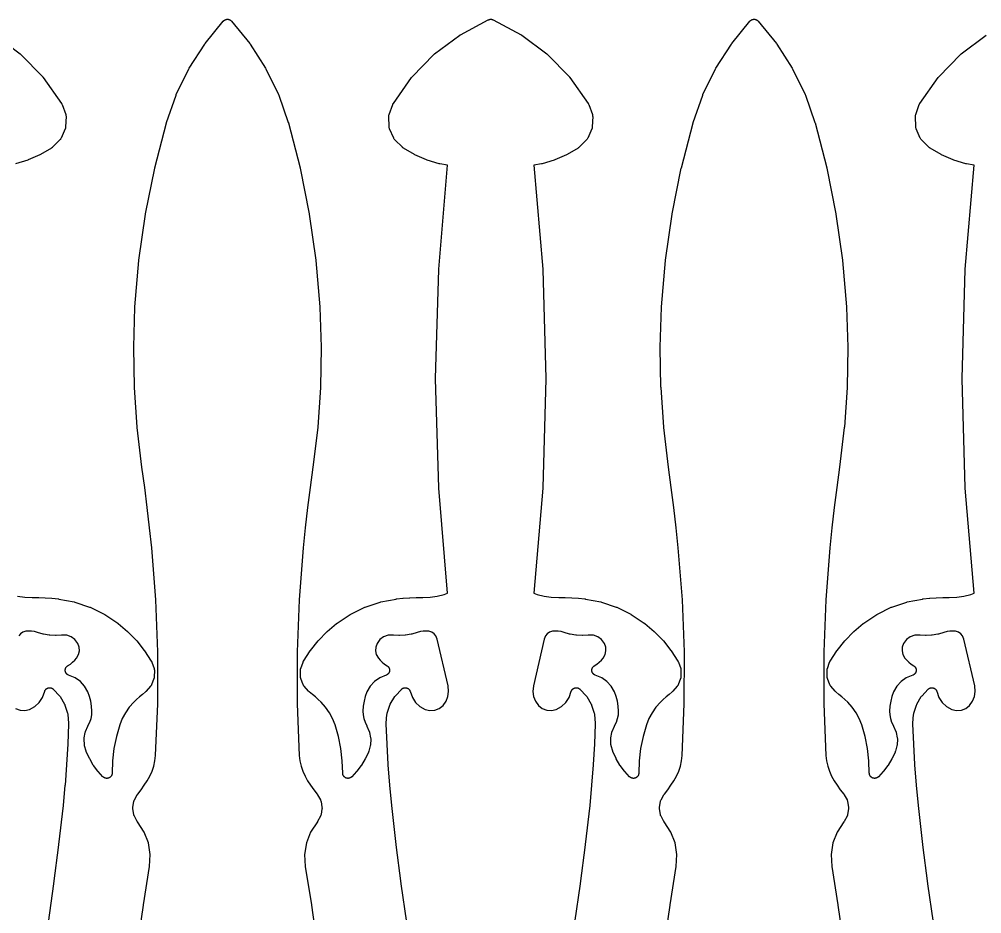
# Model space of a CAD drawing. Header units: metres. Extents: x 0 to 3000, y 0 to 1240.
# Drawn here: x 993.2 to 1358.7, y 339.7 to 679.3 of the extents above; entities that cross this region are included whole.
import ezdxf

# ---------------------------------------------------------------- set-up
doc = ezdxf.new("R2010")
doc.units = ezdxf.units.M

msp = doc.modelspace()

# ---------------------------------------------------------------- linework, layer by layer
at = {"color": 1}
for points in [[(1038.26, 328.22), (1040.38, 342.98), (1040.38, 343.01), (1042.7, 357.63), (1042.97, 362.22), (1042.28, 366.59), (1040.68, 370.71), (1038.11, 374.63), (1038.07, 374.69), (1038.04, 374.75), (1036.94, 376.68), (1036.87, 376.83), (1036.8, 376.99), (1036.75, 377.16), (1036.71, 377.32), (1036.35, 379.45), (1036.32, 379.67), (1036.32, 379.9), (1036.35, 380.12), (1036.71, 382.25), (1036.75, 382.42), (1036.8, 382.58), (1036.87, 382.74), (1036.94, 382.9), (1038.04, 384.82), (1038.06, 384.87), (1038.09, 384.91), (1038.12, 384.95), (1038.14, 384.99), (1038.17, 385.03), (1038.2, 385.07), (1039.51, 386.74), (1040.69, 388.43), (1041.79, 390.18), (1042.79, 391.97), (1043.64, 393.82), (1044.28, 395.73), (1044.72, 397.69), (1044.95, 399.72), (1045.78, 419.41), (1045.81, 439.14), (1045.05, 458.86), (1043.5, 478.55), (1042.7, 486.21), (1041.81, 493.88), (1040.84, 501.53), (1039.77, 509.19), (1039.77, 509.21), (1039.77, 509.22), (1037.98, 524.27), (1037.97, 524.37), (1036.94, 539.48), (1036.93, 539.58), (1036.66, 554.72), (1036.66, 554.82), (1037.15, 569.96), (1037.16, 570.01), (1037.16, 570.07), (1038.67, 587.69), (1038.68, 587.8), (1041.17, 605.3), (1041.19, 605.41), (1044.65, 622.74), (1044.67, 622.85), (1049.09, 639.98), (1049.11, 640.06), (1049.14, 640.15), (1052.77, 650.48), (1052.86, 650.69), (1057.65, 660.5), (1057.76, 660.7), (1063.65, 669.9), (1063.78, 670.08), (1070.71, 678.56), (1070.72, 678.57), (1070.72, 678.57), (1070.78, 678.64), (1070.84, 678.71), (1070.85, 678.71), (1070.85, 678.71), (1070.92, 678.78), (1070.99, 678.84), (1070.99, 678.84), (1071, 678.85), (1071.07, 678.9), (1071.15, 678.96), (1071.15, 678.96), (1071.15, 678.96), (1071.23, 679.01), (1071.32, 679.06), (1071.32, 679.06), (1071.32, 679.06), (1071.41, 679.1), (1071.49, 679.14), (1071.5, 679.15), (1071.5, 679.15), (1071.59, 679.18), (1071.68, 679.21), (1071.68, 679.21), (1071.69, 679.21), (1071.78, 679.24), (1071.87, 679.26), (1071.87, 679.26), (1071.88, 679.26), (1071.97, 679.27), (1072.06, 679.29), (1072.07, 679.29), (1072.07, 679.29), (1072.16, 679.29), (1072.26, 679.3), (1072.26, 679.3), (1072.27, 679.3), (1072.36, 679.29), (1072.45, 679.29), (1072.46, 679.29), (1072.46, 679.29), (1072.56, 679.27), (1072.65, 679.26), (1072.65, 679.26), (1072.66, 679.26), (1072.75, 679.24), (1072.84, 679.21), (1072.84, 679.21), (1072.85, 679.21), (1072.93, 679.18), (1073.02, 679.15), (1073.03, 679.15), (1073.03, 679.14), (1073.12, 679.1), (1073.2, 679.06), (1073.2, 679.06), (1073.21, 679.06), (1073.29, 679.01), (1073.37, 678.96), (1073.37, 678.96), (1073.38, 678.96), (1073.45, 678.9), (1073.53, 678.85), (1073.53, 678.84), (1073.53, 678.84), (1073.6, 678.78), (1073.67, 678.71), (1073.68, 678.71), (1073.68, 678.71), (1073.74, 678.64), (1073.81, 678.57), (1073.81, 678.57), (1073.81, 678.56), (1080.74, 670.08), (1080.88, 669.9), (1086.76, 660.7), (1086.88, 660.5), (1091.66, 650.69), (1091.75, 650.48), (1095.39, 640.15), (1095.41, 640.06), (1095.44, 639.98), (1099.85, 622.85), (1099.88, 622.74), (1103.33, 605.41), (1103.35, 605.3), (1105.84, 587.8), (1105.85, 587.69), (1107.36, 570.07), (1107.37, 570.01), (1107.37, 569.96), (1107.86, 554.82), (1107.86, 554.72), (1107.59, 539.58), (1107.59, 539.48), (1106.56, 524.37), (1106.55, 524.27), (1104.76, 509.22), (1104.75, 509.21), (1104.75, 509.19), (1103.69, 501.53), (1102.71, 493.88), (1101.82, 486.21), (1101.02, 478.55), (1099.48, 458.86), (1098.72, 439.14), (1098.75, 419.41), (1099.57, 399.72), (1099.8, 397.69), (1100.24, 395.73), (1100.88, 393.82), (1101.74, 391.97), (1102.73, 390.18), (1103.83, 388.43), (1105.02, 386.74), (1106.32, 385.07), (1106.35, 385.03), (1106.38, 384.99), (1106.41, 384.95), (1106.44, 384.91), (1106.46, 384.87), (1106.49, 384.82), (1107.58, 382.9), (1107.66, 382.74), (1107.72, 382.58), (1107.77, 382.42), (1107.81, 382.25), (1108.17, 380.12), (1108.2, 379.9), (1108.2, 379.67), (1108.17, 379.45), (1107.81, 377.32), (1107.77, 377.16), (1107.72, 376.99), (1107.66, 376.83), (1107.58, 376.68), (1106.49, 374.75), (1106.45, 374.69), (1106.42, 374.63), (1103.84, 370.71), (1102.25, 366.59), (1101.56, 362.22), (1101.82, 357.63), (1104.14, 343.01), (1104.14, 342.98), (1106.26, 328.22)], [(1140.38, 336.32), (1138.26, 351.08), (1138.26, 351.11), (1136.37, 365.89), (1136.36, 365.92), (1134.69, 380.74), (1134.69, 380.75), (1134.68, 380.77), (1133.94, 388.49), (1133.94, 388.53), (1133.34, 396.26), (1133.34, 396.3), (1132.89, 404.04), (1132.89, 404.08), (1132.59, 411.82), (1132.59, 411.85), (1132.59, 411.87), (1132.59, 411.95), (1132.59, 412.02), (1132.6, 412.05), (1132.6, 412.07), (1132.87, 415.36), (1132.9, 415.58), (1132.96, 415.8), (1133.95, 418.9), (1134.03, 419.11), (1134.13, 419.31), (1135.79, 422.11), (1135.91, 422.3), (1136.06, 422.47), (1138.32, 424.87), (1138.38, 424.93), (1138.44, 424.99), (1138.45, 425), (1138.47, 425.01), (1138.53, 425.06), (1138.6, 425.11), (1138.61, 425.12), (1138.62, 425.13), (1138.69, 425.17), (1138.76, 425.22), (1138.77, 425.22), (1138.78, 425.23), (1138.86, 425.27), (1138.93, 425.31), (1138.95, 425.31), (1138.96, 425.32), (1139.04, 425.35), (1139.11, 425.38), (1139.13, 425.39), (1139.14, 425.39), (1139.22, 425.42), (1139.3, 425.44), (1139.32, 425.44), (1139.33, 425.45), (1139.41, 425.46), (1139.5, 425.48), (1139.51, 425.48), (1139.52, 425.48), (1139.61, 425.49), (1139.69, 425.49), (1139.71, 425.49), (1139.72, 425.49), (1139.8, 425.49), (1139.89, 425.49), (1139.9, 425.49), (1139.92, 425.49), (1140, 425.48), (1140.08, 425.47), (1140.1, 425.47), (1140.11, 425.47), (1140.19, 425.45), (1140.28, 425.43), (1140.29, 425.43), (1140.3, 425.42), (1140.38, 425.4), (1140.46, 425.37), (1140.48, 425.37), (1140.49, 425.36), (1140.57, 425.33), (1140.64, 425.3), (1140.66, 425.29), (1140.67, 425.29), (1140.74, 425.24), (1140.82, 425.2), (1140.83, 425.2), (1140.84, 425.19), (1140.91, 425.14), (1140.98, 425.09), (1140.99, 425.08), (1141, 425.08), (1141.07, 425.02), (1141.13, 424.97), (1141.14, 424.96), (1141.15, 424.95), (1141.21, 424.89), (1141.27, 424.83), (1141.28, 424.82), (1141.29, 424.81), (1141.34, 424.74), (1141.39, 424.68), (1141.4, 424.66), (1141.41, 424.65), (1141.45, 424.58), (1141.5, 424.51), (1141.51, 424.5), (1141.51, 424.49), (1141.55, 424.41), (1141.59, 424.34), (1141.6, 424.33), (1141.6, 424.31), (1141.63, 424.23), (1141.66, 424.16), (1142.5, 421.76), (1143.74, 419.87), (1145.39, 418.33), (1147.37, 417.23), (1149.2, 416.8), (1151, 416.93), (1152.68, 417.58), (1154.15, 418.76), (1155.29, 420.35), (1156.01, 422.16), (1156.28, 424.1), (1156.06, 426.2), (1151.93, 443.97), (1151.47, 445.13), (1150.8, 445.96), (1149.92, 446.56), (1148.79, 446.91), (1147.77, 447), (1146.65, 446.96), (1145.55, 446.79), (1144.35, 446.44), (1142.29, 445.84), (1142.07, 445.79), (1139.95, 445.43), (1139.72, 445.41), (1137.58, 445.3), (1137.35, 445.3), (1135.3, 445.44), (1133.27, 445.39), (1131.6, 444.82), (1130.17, 443.79), (1129.08, 442.33), (1128.57, 440.94), (1128.49, 439.49), (1128.81, 438.08), (1129.58, 436.7), (1130.24, 435.92), (1131.04, 435.15), (1131.91, 434.46), (1132.93, 433.8), (1132.96, 433.78), (1132.98, 433.77), (1133.04, 433.73), (1133.09, 433.69), (1133.11, 433.67), (1133.14, 433.65), (1133.19, 433.6), (1133.24, 433.56), (1133.26, 433.54), (1133.28, 433.52), (1133.33, 433.46), (1133.37, 433.41), (1133.39, 433.39), (1133.41, 433.37), (1133.45, 433.31), (1133.49, 433.26), (1133.51, 433.23), (1133.53, 433.21), (1133.56, 433.15), (1133.6, 433.09), (1133.61, 433.07), (1133.63, 433.04), (1133.65, 432.98), (1133.68, 432.92), (1133.69, 432.89), (1133.71, 432.86), (1133.73, 432.8), (1133.75, 432.73), (1133.76, 432.7), (1133.77, 432.68), (1133.79, 432.61), (1133.8, 432.54), (1133.81, 432.51), (1133.82, 432.49), (1133.83, 432.42), (1133.84, 432.35), (1133.84, 432.32), (1133.84, 432.29), (1133.84, 432.22), (1133.85, 432.15), (1133.85, 432.12), (1133.85, 432.1), (1133.85, 432.03), (1133.84, 431.96), (1133.84, 431.93), (1133.84, 431.9), (1133.83, 431.83), (1133.82, 431.76), (1133.81, 431.73), (1133.81, 431.71), (1133.79, 431.64), (1133.77, 431.57), (1133.76, 431.54), (1133.76, 431.52), (1133.73, 431.45), (1133.71, 431.39), (1133.7, 431.36), (1133.69, 431.33), (1133.66, 431.27), (1133.63, 431.21), (1133.61, 431.18), (1133.6, 431.16), (1133.57, 431.1), (1133.53, 431.04), (1133.51, 431.01), (1133.5, 430.99), (1133.46, 430.93), (1133.42, 430.88), (1133.4, 430.86), (1133.38, 430.83), (1133.33, 430.78), (1133.29, 430.73), (1133.27, 430.71), (1133.25, 430.69), (1133.19, 430.64), (1133.14, 430.6), (1133.12, 430.58), (1133.1, 430.56), (1133.04, 430.52), (1132.99, 430.48), (1132.96, 430.46), (1132.94, 430.44), (1132.88, 430.41), (1132.82, 430.37), (1132.8, 430.36), (1132.77, 430.34), (1132.71, 430.32), (1132.65, 430.29), (1132.62, 430.28), (1132.59, 430.26), (1130.1, 429.27), (1128.12, 427.89), (1126.49, 426.1), (1125.26, 423.9), (1124.64, 422.19), (1124.16, 420.37), (1123.86, 418.51), (1123.73, 416.65), (1123.79, 415.17), (1124.06, 413.75), (1124.52, 412.38), (1125.23, 410.96), (1125.25, 410.91), (1125.27, 410.87), (1126.13, 408.92), (1126.21, 408.7), (1126.27, 408.48), (1126.66, 406.41), (1126.69, 406.18), (1126.69, 405.95), (1126.59, 403.85), (1126.57, 403.62), (1126.52, 403.39), (1125.94, 401.34), (1125.91, 401.27), (1125.89, 401.21), (1125.88, 401.18), (1125.87, 401.15), (1125.84, 401.09), (1125.82, 401.03), (1124.67, 398.6), (1124.57, 398.43), (1123.19, 396.14), (1123.07, 395.97), (1121.46, 393.84), (1121.34, 393.68), (1119.51, 391.72), (1119.51, 391.71), (1119.51, 391.71), (1119.44, 391.64), (1119.37, 391.58), (1119.37, 391.58), (1119.37, 391.57), (1119.3, 391.51), (1119.22, 391.45), (1119.22, 391.45), (1119.22, 391.45), (1119.14, 391.4), (1119.06, 391.35), (1119.05, 391.35), (1119.05, 391.34), (1118.97, 391.3), (1118.88, 391.26), (1118.88, 391.26), (1118.88, 391.25), (1118.79, 391.22), (1118.7, 391.18), (1118.7, 391.18), (1118.7, 391.18), (1118.6, 391.15), (1118.51, 391.13), (1118.51, 391.13), (1118.51, 391.13), (1118.41, 391.11), (1118.32, 391.09), (1118.32, 391.09), (1118.31, 391.09), (1118.22, 391.08), (1118.12, 391.07), (1118.12, 391.07), (1118.12, 391.07), (1118.02, 391.08), (1117.93, 391.08), (1117.93, 391.08), (1117.92, 391.08), (1117.83, 391.09), (1117.73, 391.1), (1117.73, 391.1), (1117.73, 391.1), (1117.63, 391.12), (1117.54, 391.14), (1117.54, 391.14), (1117.54, 391.14), (1117.44, 391.17), (1117.35, 391.2), (1117.35, 391.2), (1117.35, 391.2), (1117.26, 391.24), (1117.17, 391.27), (1117.17, 391.28), (1117.17, 391.28), (1117.08, 391.32), (1117, 391.37), (1117, 391.37), (1117, 391.37), (1116.92, 391.43), (1116.84, 391.48), (1116.84, 391.48), (1116.83, 391.48), (1116.76, 391.54), (1116.69, 391.6), (1116.69, 391.61), (1116.68, 391.61), (1116.62, 391.68), (1116.55, 391.75), (1116.55, 391.75), (1116.55, 391.75), (1116.49, 391.82), (1116.43, 391.9), (1116.43, 391.9), (1116.42, 391.9), (1116.37, 391.98), (1116.32, 392.06), (1116.32, 392.06), (1116.32, 392.07), (1116.27, 392.15), (1116.23, 392.24), (1116.23, 392.24), (1116.23, 392.24), (1116.19, 392.33), (1116.16, 392.42), (1116.16, 392.42), (1116.16, 392.42), (1116.13, 392.52), (1116.1, 392.61), (1116.1, 392.61), (1116.1, 392.61), (1116.08, 392.71), (1116.07, 392.8), (1116.07, 392.8), (1116.06, 392.81), (1116.06, 392.9), (1116.05, 393), (1116.05, 393), (1116.05, 393), (1115.88, 397.75), (1115.33, 402.37), (1114.42, 406.94), (1113.15, 411.41), (1112.21, 413.78), (1111.01, 415.99), (1109.56, 418.05), (1107.83, 419.96), (1106.78, 420.97), (1105.67, 421.98), (1104.53, 422.95), (1103.34, 423.91), (1103.29, 423.95), (1103.24, 424), (1103.22, 424.02), (1103.2, 424.04), (1103.15, 424.09), (1103.1, 424.14), (1101.42, 426.04), (1101.31, 426.18), (1101.21, 426.32), (1101.12, 426.48), (1101.05, 426.65), (1100.17, 428.94), (1100.11, 429.11), (1100.07, 429.28), (1100.05, 429.46), (1100.04, 429.63), (1100, 432.09), (1100.01, 432.27), (1100.03, 432.45), (1100.06, 432.62), (1100.12, 432.8), (1100.97, 435.18), (1100.99, 435.21), (1101, 435.25), (1101.02, 435.3), (1101.02, 435.3), (1101.05, 435.36), (1101.06, 435.39), (1101.08, 435.42), (1101.11, 435.48), (1101.14, 435.54), (1101.16, 435.57), (1101.18, 435.59), (1103.7, 439.5), (1103.82, 439.65), (1106.7, 443.28), (1106.83, 443.43), (1110.06, 446.76), (1110.2, 446.89), (1113.75, 449.89), (1113.76, 449.9), (1113.78, 449.91), (1113.84, 449.96), (1113.91, 450.01), (1113.92, 450.02), (1113.93, 450.03), (1118.86, 453.31), (1119.09, 453.44), (1124.39, 456.03), (1124.64, 456.13), (1130.23, 457.99), (1130.48, 458.06), (1136.3, 459.17), (1136.38, 459.18), (1136.46, 459.19), (1138.9, 459.45), (1138.97, 459.46), (1141.42, 459.63), (1141.49, 459.63), (1143.94, 459.71), (1144.01, 459.71), (1146.42, 459.71), (1149.25, 459.82), (1151.97, 460.23), (1154.63, 460.94), (1155.91, 461.45), (1152.51, 501.25), (1152.51, 501.36), (1151.33, 542.75), (1151.33, 542.86), (1152.51, 584.25), (1152.51, 584.36), (1155.89, 623.84), (1152.93, 624.38), (1152.71, 624.43), (1148.11, 625.83), (1147.89, 625.91), (1143.49, 627.84), (1143.28, 627.94), (1139.11, 630.37), (1139.07, 630.4), (1139.02, 630.43), (1138.98, 630.45), (1138.95, 630.47), (1138.9, 630.51), (1138.86, 630.54), (1138.83, 630.57), (1138.79, 630.6), (1138.75, 630.64), (1138.71, 630.67), (1135.84, 633.51), (1135.71, 633.65), (1135.6, 633.8), (1135.5, 633.96), (1135.41, 634.13), (1133.86, 637.71), (1133.79, 637.88), (1133.74, 638.06), (1133.71, 638.25), (1133.69, 638.43), (1133.55, 642.33), (1133.55, 642.52), (1133.57, 642.71), (1133.61, 642.9), (1133.66, 643.08), (1135.03, 646.88), (1135.06, 646.95), (1135.08, 647.02), (1135.09, 647.04), (1135.1, 647.06), (1135.14, 647.13), (1135.17, 647.19), (1135.19, 647.21), (1135.2, 647.23), (1135.24, 647.3), (1135.28, 647.36), (1142.2, 657.14), (1142.3, 657.26), (1142.4, 657.38), (1150.71, 665.92), (1150.83, 666.03), (1150.95, 666.12), (1160.48, 673.28), (1160.6, 673.36), (1160.74, 673.44), (1171.32, 679.06), (1171.41, 679.1), (1171.49, 679.14), (1171.5, 679.15), (1171.5, 679.15), (1171.59, 679.18), (1171.68, 679.21), (1171.68, 679.21), (1171.69, 679.21), (1171.78, 679.24), (1171.87, 679.26), (1171.87, 679.26), (1171.88, 679.26), (1171.97, 679.27), (1172.06, 679.29), (1172.07, 679.29), (1172.07, 679.29), (1172.16, 679.29), (1172.26, 679.3), (1172.26, 679.3), (1172.27, 679.3), (1172.36, 679.29), (1172.45, 679.29), (1172.46, 679.29), (1172.46, 679.29), (1172.56, 679.27), (1172.65, 679.26), (1172.65, 679.26), (1172.66, 679.26), (1172.75, 679.24), (1172.84, 679.21), (1172.84, 679.21), (1172.85, 679.21), (1172.93, 679.18), (1173.02, 679.15), (1173.03, 679.15), (1173.03, 679.14), (1173.12, 679.1), (1173.2, 679.06), (1183.79, 673.44), (1183.92, 673.36), (1184.05, 673.28), (1193.58, 666.12), (1193.7, 666.03), (1193.81, 665.92), (1202.12, 657.38), (1202.22, 657.26), (1202.32, 657.14), (1209.25, 647.36), (1209.29, 647.3), (1209.33, 647.23), (1209.34, 647.21), (1209.35, 647.19), (1209.38, 647.13), (1209.42, 647.06), (1209.43, 647.04), (1209.44, 647.02), (1209.47, 646.95), (1209.5, 646.88), (1210.86, 643.08), (1210.92, 642.9), (1210.95, 642.71), (1210.97, 642.52), (1210.98, 642.33), (1210.83, 638.43), (1210.82, 638.25), (1210.78, 638.06), (1210.73, 637.88), (1210.67, 637.71), (1209.11, 634.13), (1209.03, 633.96), (1208.93, 633.8), (1208.81, 633.65), (1208.68, 633.51), (1205.81, 630.67), (1205.77, 630.64), (1205.73, 630.6), (1205.7, 630.57), (1205.66, 630.54), (1205.62, 630.51), (1205.58, 630.47), (1205.54, 630.45), (1205.51, 630.43), (1205.46, 630.4), (1205.41, 630.37), (1201.25, 627.94), (1201.04, 627.84), (1196.63, 625.91), (1196.42, 625.83), (1191.82, 624.43), (1191.59, 624.38), (1188.64, 623.84), (1192.01, 584.36), (1192.02, 584.25), (1193.19, 542.86), (1193.19, 542.75), (1192.02, 501.36), (1192.01, 501.25), (1188.61, 461.45), (1189.9, 460.94), (1192.55, 460.23), (1195.27, 459.82), (1198.1, 459.71), (1200.52, 459.71), (1200.59, 459.71), (1203.04, 459.63), (1203.11, 459.63), (1205.55, 459.46), (1205.62, 459.45), (1208.06, 459.19), (1208.14, 459.18), (1208.23, 459.17), (1214.04, 458.06), (1214.3, 457.99), (1219.89, 456.13), (1220.13, 456.03), (1225.43, 453.44), (1225.66, 453.31), (1230.59, 450.03), (1230.6, 450.02), (1230.62, 450.01), (1230.68, 449.96), (1230.75, 449.91), (1230.76, 449.9), (1230.77, 449.89), (1234.32, 446.89), (1234.46, 446.76), (1237.69, 443.43), (1237.82, 443.28), (1240.71, 439.65), (1240.82, 439.5), (1243.35, 435.59), (1243.37, 435.57), (1243.38, 435.54), (1243.41, 435.48), (1243.45, 435.42), (1243.46, 435.39), (1243.48, 435.36), (1243.5, 435.3), (1243.53, 435.25), (1243.54, 435.21), (1243.55, 435.18), (1244.41, 432.8), (1244.46, 432.62), (1244.5, 432.45), (1244.52, 432.27), (1244.52, 432.09), (1244.49, 429.63), (1244.48, 429.46), (1244.45, 429.28), (1244.41, 429.11), (1244.36, 428.94), (1243.47, 426.65), (1243.4, 426.48), (1243.32, 426.32), (1243.22, 426.18), (1243.1, 426.04), (1241.42, 424.14), (1241.37, 424.09), (1241.33, 424.04), (1241.3, 424.02), (1241.28, 424), (1241.23, 423.95), (1241.18, 423.91), (1239.99, 422.95), (1238.85, 421.98), (1237.74, 420.97), (1236.69, 419.96), (1234.97, 418.05), (1233.52, 415.99), (1232.32, 413.78), (1231.38, 411.41), (1230.1, 406.94), (1229.19, 402.37), (1228.65, 397.75), (1228.48, 393), (1228.48, 393), (1228.48, 393), (1228.47, 392.9), (1228.46, 392.81), (1228.46, 392.8), (1228.46, 392.8), (1228.44, 392.71), (1228.42, 392.61), (1228.42, 392.61), (1228.42, 392.61), (1228.4, 392.52), (1228.37, 392.42), (1228.37, 392.42), (1228.37, 392.42), (1228.33, 392.33), (1228.3, 392.24), (1228.29, 392.24), (1228.29, 392.24), (1228.25, 392.15), (1228.21, 392.07), (1228.2, 392.06), (1228.2, 392.06), (1228.15, 391.98), (1228.1, 391.9), (1228.1, 391.9), (1228.1, 391.9), (1228.04, 391.82), (1227.98, 391.75), (1227.97, 391.75), (1227.97, 391.75), (1227.91, 391.68), (1227.84, 391.61), (1227.84, 391.61), (1227.84, 391.6), (1227.76, 391.54), (1227.69, 391.48), (1227.69, 391.48), (1227.68, 391.48), (1227.61, 391.43), (1227.53, 391.37), (1227.53, 391.37), (1227.52, 391.37), (1227.44, 391.32), (1227.36, 391.28), (1227.35, 391.28), (1227.35, 391.27), (1227.26, 391.24), (1227.18, 391.2), (1227.17, 391.2), (1227.17, 391.2), (1227.08, 391.17), (1226.99, 391.14), (1226.99, 391.14), (1226.98, 391.14), (1226.89, 391.12), (1226.8, 391.1), (1226.79, 391.1), (1226.79, 391.1), (1226.7, 391.09), (1226.6, 391.08), (1226.6, 391.08), (1226.6, 391.08), (1226.5, 391.08), (1226.41, 391.07), (1226.4, 391.07), (1226.4, 391.07), (1226.3, 391.08), (1226.21, 391.09), (1226.21, 391.09), (1226.2, 391.09), (1226.11, 391.11), (1226.02, 391.13), (1226.01, 391.13), (1226.01, 391.13), (1225.92, 391.15), (1225.83, 391.18), (1225.83, 391.18), (1225.82, 391.18), (1225.73, 391.22), (1225.65, 391.25), (1225.64, 391.26), (1225.64, 391.26), (1225.56, 391.3), (1225.47, 391.34), (1225.47, 391.35), (1225.47, 391.35), (1225.39, 391.4), (1225.31, 391.45), (1225.3, 391.45), (1225.3, 391.45), (1225.23, 391.51), (1225.15, 391.57), (1225.15, 391.58), (1225.15, 391.58), (1225.08, 391.64), (1225.01, 391.71), (1225.01, 391.71), (1225.01, 391.72), (1223.19, 393.68), (1223.06, 393.84), (1221.45, 395.97), (1221.34, 396.14), (1219.95, 398.43), (1219.86, 398.6), (1218.71, 401.03), (1218.68, 401.09), (1218.65, 401.15), (1218.64, 401.18), (1218.63, 401.21), (1218.61, 401.27), (1218.59, 401.34), (1218.01, 403.39), (1217.95, 403.62), (1217.93, 403.85), (1217.84, 405.95), (1217.84, 406.18), (1217.87, 406.41), (1218.25, 408.48), (1218.31, 408.7), (1218.39, 408.92), (1219.25, 410.87), (1219.28, 410.91), (1219.29, 410.96), (1220.01, 412.38), (1220.47, 413.75), (1220.73, 415.17), (1220.8, 416.65), (1220.67, 418.51), (1220.36, 420.37), (1219.88, 422.19), (1219.26, 423.9), (1218.03, 426.1), (1216.41, 427.89), (1214.42, 429.27), (1211.93, 430.26), (1211.91, 430.28), (1211.88, 430.29), (1211.82, 430.32), (1211.75, 430.34), (1211.73, 430.36), (1211.7, 430.37), (1211.64, 430.41), (1211.58, 430.44), (1211.56, 430.46), (1211.54, 430.48), (1211.48, 430.52), (1211.42, 430.56), (1211.4, 430.58), (1211.38, 430.6), (1211.33, 430.64), (1211.28, 430.69), (1211.26, 430.71), (1211.24, 430.73), (1211.19, 430.78), (1211.14, 430.83), (1211.13, 430.86), (1211.11, 430.88), (1211.07, 430.93), (1211.03, 430.99), (1211.01, 431.01), (1210.99, 431.04), (1210.96, 431.1), (1210.92, 431.16), (1210.91, 431.18), (1210.9, 431.21), (1210.87, 431.27), (1210.84, 431.33), (1210.83, 431.36), (1210.81, 431.39), (1210.79, 431.45), (1210.77, 431.52), (1210.76, 431.54), (1210.75, 431.57), (1210.74, 431.64), (1210.72, 431.71), (1210.71, 431.73), (1210.71, 431.76), (1210.7, 431.83), (1210.69, 431.9), (1210.68, 431.93), (1210.68, 431.96), (1210.68, 432.03), (1210.67, 432.1), (1210.68, 432.12), (1210.67, 432.15), (1210.68, 432.22), (1210.68, 432.29), (1210.69, 432.32), (1210.69, 432.35), (1210.7, 432.42), (1210.71, 432.49), (1210.71, 432.51), (1210.72, 432.54), (1210.74, 432.61), (1210.75, 432.68), (1210.76, 432.7), (1210.77, 432.73), (1210.79, 432.8), (1210.82, 432.86), (1210.83, 432.89), (1210.84, 432.92), (1210.87, 432.98), (1210.9, 433.04), (1210.91, 433.07), (1210.93, 433.09), (1210.96, 433.15), (1211, 433.21), (1211.01, 433.23), (1211.03, 433.26), (1211.07, 433.31), (1211.11, 433.37), (1211.13, 433.39), (1211.15, 433.41), (1211.2, 433.46), (1211.24, 433.52), (1211.26, 433.54), (1211.28, 433.56), (1211.34, 433.6), (1211.39, 433.65), (1211.41, 433.67), (1211.43, 433.69), (1211.49, 433.73), (1211.54, 433.77), (1211.57, 433.78), (1211.59, 433.8), (1212.61, 434.46), (1213.48, 435.15), (1214.28, 435.92), (1214.94, 436.7), (1215.72, 438.08), (1216.04, 439.49), (1215.95, 440.94), (1215.45, 442.33), (1214.36, 443.79), (1212.92, 444.82), (1211.25, 445.39), (1209.23, 445.44), (1207.18, 445.3), (1206.94, 445.3), (1204.8, 445.41), (1204.57, 445.43), (1202.46, 445.79), (1202.23, 445.84), (1200.17, 446.44), (1198.98, 446.79), (1197.87, 446.96), (1196.76, 447), (1195.73, 446.91), (1194.6, 446.56), (1193.72, 445.96), (1193.05, 445.13), (1192.59, 443.97), (1188.47, 426.2), (1188.24, 424.1), (1188.51, 422.16), (1189.23, 420.35), (1190.37, 418.76), (1191.84, 417.58), (1193.52, 416.93), (1195.32, 416.8), (1197.15, 417.23), (1199.13, 418.33), (1200.78, 419.87), (1202.02, 421.76), (1202.86, 424.16), (1202.89, 424.23), (1202.92, 424.31), (1202.93, 424.33), (1202.93, 424.34), (1202.97, 424.41), (1203.01, 424.49), (1203.02, 424.5), (1203.03, 424.51), (1203.07, 424.58), (1203.12, 424.65), (1203.13, 424.66), (1203.13, 424.68), (1203.19, 424.74), (1203.24, 424.81), (1203.25, 424.82), (1203.26, 424.83), (1203.32, 424.89), (1203.37, 424.95), (1203.38, 424.96), (1203.39, 424.97), (1203.46, 425.02), (1203.52, 425.08), (1203.53, 425.08), (1203.55, 425.09), (1203.61, 425.14), (1203.68, 425.19), (1203.7, 425.2), (1203.71, 425.2), (1203.78, 425.24), (1203.85, 425.29), (1203.87, 425.29), (1203.88, 425.3), (1203.96, 425.33), (1204.03, 425.36), (1204.05, 425.37), (1204.06, 425.37), (1204.14, 425.4), (1204.22, 425.42), (1204.23, 425.43), (1204.25, 425.43), (1204.33, 425.45), (1204.41, 425.47), (1204.43, 425.47), (1204.44, 425.47), (1204.52, 425.48), (1204.61, 425.49), (1204.62, 425.49), (1204.64, 425.49), (1204.72, 425.49), (1204.8, 425.49), (1204.82, 425.49), (1204.83, 425.49), (1204.92, 425.49), (1205, 425.48), (1205.01, 425.48), (1205.03, 425.48), (1205.11, 425.46), (1205.19, 425.45), (1205.21, 425.44), (1205.22, 425.44), (1205.3, 425.42), (1205.38, 425.39), (1205.39, 425.39), (1205.41, 425.38), (1205.49, 425.35), (1205.56, 425.32), (1205.58, 425.31), (1205.59, 425.31), (1205.66, 425.27), (1205.74, 425.23), (1205.75, 425.22), (1205.76, 425.22), (1205.83, 425.17), (1205.9, 425.13), (1205.92, 425.12), (1205.93, 425.11), (1205.99, 425.06), (1206.06, 425.01), (1206.07, 425), (1206.08, 424.99), (1206.14, 424.93), (1206.2, 424.87), (1208.47, 422.47), (1208.61, 422.3), (1208.74, 422.11), (1210.39, 419.31), (1210.49, 419.11), (1210.57, 418.9), (1211.56, 415.8), (1211.62, 415.58), (1211.65, 415.36), (1211.93, 412.07), (1211.93, 412.05), (1211.93, 412.02), (1211.93, 411.95), (1211.93, 411.87), (1211.93, 411.85), (1211.93, 411.82), (1211.63, 404.08), (1211.63, 404.04), (1211.18, 396.3), (1211.18, 396.26), (1210.59, 388.53), (1210.58, 388.49), (1209.84, 380.77), (1209.84, 380.75), (1209.84, 380.74), (1208.16, 365.92), (1208.16, 365.89), (1206.26, 351.11), (1206.26, 351.08), (1204.14, 336.32)], [(1238.26, 328.22), (1240.38, 342.98), (1240.38, 343.01), (1242.7, 357.63), (1242.97, 362.22), (1242.28, 366.59), (1240.68, 370.71), (1238.11, 374.63), (1238.07, 374.69), (1238.04, 374.75), (1236.94, 376.68), (1236.87, 376.83), (1236.8, 376.99), (1236.75, 377.16), (1236.71, 377.32), (1236.35, 379.45), (1236.32, 379.67), (1236.32, 379.9), (1236.35, 380.12), (1236.71, 382.25), (1236.75, 382.42), (1236.8, 382.58), (1236.87, 382.74), (1236.94, 382.9), (1238.04, 384.82), (1238.06, 384.87), (1238.09, 384.91), (1238.12, 384.95), (1238.14, 384.99), (1238.17, 385.03), (1238.2, 385.07), (1239.51, 386.74), (1240.69, 388.43), (1241.79, 390.18), (1242.79, 391.97), (1243.64, 393.82), (1244.28, 395.73), (1244.72, 397.69), (1244.95, 399.72), (1245.78, 419.41), (1245.81, 439.14), (1245.05, 458.86), (1243.5, 478.55), (1242.7, 486.21), (1241.81, 493.88), (1240.84, 501.53), (1239.77, 509.19), (1239.77, 509.21), (1239.77, 509.22), (1237.98, 524.27), (1237.97, 524.37), (1236.94, 539.48), (1236.93, 539.58), (1236.66, 554.72), (1236.66, 554.82), (1237.15, 569.96), (1237.16, 570.01), (1237.16, 570.07), (1238.67, 587.69), (1238.68, 587.8), (1241.17, 605.3), (1241.19, 605.41), (1244.65, 622.74), (1244.67, 622.85), (1249.09, 639.98), (1249.11, 640.06), (1249.14, 640.15), (1252.77, 650.48), (1252.86, 650.69), (1257.65, 660.5), (1257.76, 660.7), (1263.65, 669.9), (1263.78, 670.08), (1270.71, 678.56), (1270.72, 678.57), (1270.72, 678.57), (1270.78, 678.64), (1270.84, 678.71), (1270.85, 678.71), (1270.85, 678.71), (1270.92, 678.78), (1270.99, 678.84), (1270.99, 678.84), (1271, 678.85), (1271.07, 678.9), (1271.15, 678.96), (1271.15, 678.96), (1271.15, 678.96), (1271.23, 679.01), (1271.32, 679.06), (1271.32, 679.06), (1271.32, 679.06), (1271.41, 679.1), (1271.49, 679.14), (1271.5, 679.15), (1271.5, 679.15), (1271.59, 679.18), (1271.68, 679.21), (1271.68, 679.21), (1271.69, 679.21), (1271.78, 679.24), (1271.87, 679.26), (1271.87, 679.26), (1271.88, 679.26), (1271.97, 679.27), (1272.06, 679.29), (1272.07, 679.29), (1272.07, 679.29), (1272.16, 679.29), (1272.26, 679.3), (1272.26, 679.3), (1272.27, 679.3), (1272.36, 679.29), (1272.45, 679.29), (1272.46, 679.29), (1272.46, 679.29), (1272.56, 679.27), (1272.65, 679.26), (1272.65, 679.26), (1272.66, 679.26), (1272.75, 679.24), (1272.84, 679.21), (1272.84, 679.21), (1272.85, 679.21), (1272.93, 679.18), (1273.02, 679.15), (1273.03, 679.15), (1273.03, 679.14), (1273.12, 679.1), (1273.2, 679.06), (1273.2, 679.06), (1273.21, 679.06), (1273.29, 679.01), (1273.37, 678.96), (1273.37, 678.96), (1273.38, 678.96), (1273.45, 678.9), (1273.53, 678.85), (1273.53, 678.84), (1273.53, 678.84), (1273.6, 678.78), (1273.67, 678.71), (1273.68, 678.71), (1273.68, 678.71), (1273.74, 678.64), (1273.81, 678.57), (1273.81, 678.57), (1273.81, 678.56), (1280.74, 670.08), (1280.88, 669.9), (1286.76, 660.7), (1286.88, 660.5), (1291.66, 650.69), (1291.75, 650.48), (1295.39, 640.15), (1295.41, 640.06), (1295.44, 639.98), (1299.85, 622.85), (1299.88, 622.74), (1303.33, 605.41), (1303.35, 605.3), (1305.84, 587.8), (1305.85, 587.69), (1307.36, 570.07), (1307.37, 570.01), (1307.37, 569.96), (1307.86, 554.82), (1307.86, 554.72), (1307.59, 539.58), (1307.59, 539.48), (1306.56, 524.37), (1306.55, 524.27), (1304.76, 509.22), (1304.75, 509.21), (1304.75, 509.19), (1303.69, 501.53), (1302.71, 493.88), (1301.82, 486.21), (1301.02, 478.55), (1299.48, 458.86), (1298.72, 439.14), (1298.75, 419.41), (1299.57, 399.72), (1299.8, 397.69), (1300.24, 395.73), (1300.88, 393.82), (1301.74, 391.97), (1302.73, 390.18), (1303.83, 388.43), (1305.02, 386.74), (1306.32, 385.07), (1306.35, 385.03), (1306.38, 384.99), (1306.41, 384.95), (1306.44, 384.91), (1306.46, 384.87), (1306.49, 384.82), (1307.58, 382.9), (1307.66, 382.74), (1307.72, 382.58), (1307.77, 382.42), (1307.81, 382.25), (1308.17, 380.12), (1308.2, 379.9), (1308.2, 379.67), (1308.17, 379.45), (1307.81, 377.32), (1307.77, 377.16), (1307.72, 376.99), (1307.66, 376.83), (1307.58, 376.68), (1306.49, 374.75), (1306.45, 374.69), (1306.42, 374.63), (1303.84, 370.71), (1302.25, 366.59), (1301.56, 362.22), (1301.82, 357.63), (1304.14, 343.01), (1304.14, 342.98), (1306.26, 328.22)], [(984.05, 673.28), (993.58, 666.12), (993.7, 666.03), (993.81, 665.92), (1002.12, 657.38), (1002.22, 657.26), (1002.32, 657.14), (1009.25, 647.36), (1009.29, 647.3), (1009.33, 647.23), (1009.34, 647.21), (1009.35, 647.19), (1009.38, 647.13), (1009.42, 647.06), (1009.43, 647.04), (1009.44, 647.02), (1009.47, 646.95), (1009.5, 646.88), (1010.86, 643.08), (1010.92, 642.9), (1010.95, 642.71), (1010.97, 642.52), (1010.98, 642.33), (1010.83, 638.43), (1010.82, 638.25), (1010.78, 638.06), (1010.73, 637.88), (1010.67, 637.71), (1009.11, 634.13), (1009.03, 633.96), (1008.93, 633.8), (1008.81, 633.65), (1008.68, 633.51), (1005.81, 630.67), (1005.77, 630.64), (1005.73, 630.6), (1005.7, 630.57), (1005.66, 630.54), (1005.62, 630.51), (1005.58, 630.47), (1005.54, 630.45), (1005.51, 630.43), (1005.46, 630.4), (1005.41, 630.37), (1001.25, 627.94), (1001.04, 627.84), (996.63, 625.91), (996.42, 625.83), (991.82, 624.43)], [(1340.38, 336.32), (1338.26, 351.08), (1338.26, 351.11), (1336.37, 365.89), (1336.36, 365.92), (1334.69, 380.74), (1334.69, 380.75), (1334.68, 380.77), (1333.94, 388.49), (1333.94, 388.53), (1333.34, 396.26), (1333.34, 396.3), (1332.89, 404.04), (1332.89, 404.08), (1332.59, 411.82), (1332.59, 411.85), (1332.59, 411.87), (1332.59, 411.95), (1332.59, 412.02), (1332.6, 412.05), (1332.6, 412.07), (1332.87, 415.36), (1332.9, 415.58), (1332.96, 415.8), (1333.95, 418.9), (1334.03, 419.11), (1334.13, 419.31), (1335.79, 422.11), (1335.91, 422.3), (1336.06, 422.47), (1338.32, 424.87), (1338.38, 424.93), (1338.44, 424.99), (1338.45, 425), (1338.47, 425.01), (1338.53, 425.06), (1338.6, 425.11), (1338.61, 425.12), (1338.62, 425.13), (1338.69, 425.17), (1338.76, 425.22), (1338.77, 425.22), (1338.78, 425.23), (1338.86, 425.27), (1338.93, 425.31), (1338.95, 425.31), (1338.96, 425.32), (1339.04, 425.35), (1339.11, 425.38), (1339.13, 425.39), (1339.14, 425.39), (1339.22, 425.42), (1339.3, 425.44), (1339.32, 425.44), (1339.33, 425.45), (1339.41, 425.46), (1339.5, 425.48), (1339.51, 425.48), (1339.52, 425.48), (1339.61, 425.49), (1339.69, 425.49), (1339.71, 425.49), (1339.72, 425.49), (1339.8, 425.49), (1339.89, 425.49), (1339.9, 425.49), (1339.92, 425.49), (1340, 425.48), (1340.08, 425.47), (1340.1, 425.47), (1340.11, 425.47), (1340.19, 425.45), (1340.28, 425.43), (1340.29, 425.43), (1340.3, 425.42), (1340.38, 425.4), (1340.46, 425.37), (1340.48, 425.37), (1340.49, 425.36), (1340.57, 425.33), (1340.64, 425.3), (1340.66, 425.29), (1340.67, 425.29), (1340.74, 425.24), (1340.82, 425.2), (1340.83, 425.2), (1340.84, 425.19), (1340.91, 425.14), (1340.98, 425.09), (1340.99, 425.08), (1341, 425.08), (1341.07, 425.02), (1341.13, 424.97), (1341.14, 424.96), (1341.15, 424.95), (1341.21, 424.89), (1341.27, 424.83), (1341.28, 424.82), (1341.29, 424.81), (1341.34, 424.74), (1341.39, 424.68), (1341.4, 424.66), (1341.41, 424.65), (1341.45, 424.58), (1341.5, 424.51), (1341.51, 424.5), (1341.51, 424.49), (1341.55, 424.41), (1341.59, 424.34), (1341.6, 424.33), (1341.6, 424.31), (1341.63, 424.23), (1341.66, 424.16), (1342.5, 421.76), (1343.74, 419.87), (1345.39, 418.33), (1347.37, 417.23), (1349.2, 416.8), (1351, 416.93), (1352.68, 417.58), (1354.15, 418.76), (1355.29, 420.35), (1356.01, 422.16), (1356.28, 424.1), (1356.06, 426.2), (1351.93, 443.97), (1351.47, 445.13), (1350.8, 445.96), (1349.92, 446.56), (1348.79, 446.91), (1347.77, 447), (1346.65, 446.96), (1345.55, 446.79), (1344.35, 446.44), (1342.29, 445.84), (1342.07, 445.79), (1339.95, 445.43), (1339.72, 445.41), (1337.58, 445.3), (1337.35, 445.3), (1335.3, 445.44), (1333.27, 445.39), (1331.6, 444.82), (1330.17, 443.79), (1329.08, 442.33), (1328.57, 440.94), (1328.49, 439.49), (1328.81, 438.08), (1329.58, 436.7), (1330.24, 435.92), (1331.04, 435.15), (1331.91, 434.46), (1332.93, 433.8), (1332.96, 433.78), (1332.98, 433.77), (1333.04, 433.73), (1333.09, 433.69), (1333.11, 433.67), (1333.14, 433.65), (1333.19, 433.6), (1333.24, 433.56), (1333.26, 433.54), (1333.28, 433.52), (1333.33, 433.46), (1333.37, 433.41), (1333.39, 433.39), (1333.41, 433.37), (1333.45, 433.31), (1333.49, 433.26), (1333.51, 433.23), (1333.53, 433.21), (1333.56, 433.15), (1333.6, 433.09), (1333.61, 433.07), (1333.63, 433.04), (1333.65, 432.98), (1333.68, 432.92), (1333.69, 432.89), (1333.71, 432.86), (1333.73, 432.8), (1333.75, 432.73), (1333.76, 432.7), (1333.77, 432.68), (1333.79, 432.61), (1333.8, 432.54), (1333.81, 432.51), (1333.82, 432.49), (1333.83, 432.42), (1333.84, 432.35), (1333.84, 432.32), (1333.84, 432.29), (1333.84, 432.22), (1333.85, 432.15), (1333.85, 432.12), (1333.85, 432.1), (1333.85, 432.03), (1333.84, 431.96), (1333.84, 431.93), (1333.84, 431.9), (1333.83, 431.83), (1333.82, 431.76), (1333.81, 431.73), (1333.81, 431.71), (1333.79, 431.64), (1333.77, 431.57), (1333.76, 431.54), (1333.76, 431.52), (1333.73, 431.45), (1333.71, 431.39), (1333.7, 431.36), (1333.69, 431.33), (1333.66, 431.27), (1333.63, 431.21), (1333.61, 431.18), (1333.6, 431.16), (1333.57, 431.1), (1333.53, 431.04), (1333.51, 431.01), (1333.5, 430.99), (1333.46, 430.93), (1333.42, 430.88), (1333.4, 430.86), (1333.38, 430.83), (1333.33, 430.78), (1333.29, 430.73), (1333.27, 430.71), (1333.25, 430.69), (1333.19, 430.64), (1333.14, 430.6), (1333.12, 430.58), (1333.1, 430.56), (1333.04, 430.52), (1332.99, 430.48), (1332.96, 430.46), (1332.94, 430.44), (1332.88, 430.41), (1332.82, 430.37), (1332.8, 430.36), (1332.77, 430.34), (1332.71, 430.32), (1332.65, 430.29), (1332.62, 430.28), (1332.59, 430.26), (1330.1, 429.27), (1328.12, 427.89), (1326.49, 426.1), (1325.26, 423.9), (1324.64, 422.19), (1324.16, 420.37), (1323.86, 418.51), (1323.73, 416.65), (1323.79, 415.17), (1324.06, 413.75), (1324.52, 412.38), (1325.23, 410.96), (1325.25, 410.91), (1325.27, 410.87), (1326.13, 408.92), (1326.21, 408.7), (1326.27, 408.48), (1326.66, 406.41), (1326.69, 406.18), (1326.69, 405.95), (1326.59, 403.85), (1326.57, 403.62), (1326.52, 403.39), (1325.94, 401.34), (1325.91, 401.27), (1325.89, 401.21), (1325.88, 401.18), (1325.87, 401.15), (1325.84, 401.09), (1325.82, 401.03), (1324.67, 398.6), (1324.57, 398.43), (1323.19, 396.14), (1323.07, 395.97), (1321.46, 393.84), (1321.34, 393.68), (1319.51, 391.72), (1319.51, 391.71), (1319.51, 391.71), (1319.44, 391.64), (1319.37, 391.58), (1319.37, 391.58), (1319.37, 391.57), (1319.3, 391.51), (1319.22, 391.45), (1319.22, 391.45), (1319.22, 391.45), (1319.14, 391.4), (1319.06, 391.35), (1319.05, 391.35), (1319.05, 391.34), (1318.97, 391.3), (1318.88, 391.26), (1318.88, 391.26), (1318.88, 391.25), (1318.79, 391.22), (1318.7, 391.18), (1318.7, 391.18), (1318.7, 391.18), (1318.6, 391.15), (1318.51, 391.13), (1318.51, 391.13), (1318.51, 391.13), (1318.41, 391.11), (1318.32, 391.09), (1318.32, 391.09), (1318.31, 391.09), (1318.22, 391.08), (1318.12, 391.07), (1318.12, 391.07), (1318.12, 391.07), (1318.02, 391.08), (1317.93, 391.08), (1317.93, 391.08), (1317.92, 391.08), (1317.83, 391.09), (1317.73, 391.1), (1317.73, 391.1), (1317.73, 391.1), (1317.63, 391.12), (1317.54, 391.14), (1317.54, 391.14), (1317.54, 391.14), (1317.44, 391.17), (1317.35, 391.2), (1317.35, 391.2), (1317.35, 391.2), (1317.26, 391.24), (1317.17, 391.27), (1317.17, 391.28), (1317.17, 391.28), (1317.08, 391.32), (1317, 391.37), (1317, 391.37), (1317, 391.37), (1316.92, 391.43), (1316.84, 391.48), (1316.84, 391.48), (1316.83, 391.48), (1316.76, 391.54), (1316.69, 391.6), (1316.69, 391.61), (1316.68, 391.61), (1316.62, 391.68), (1316.55, 391.75), (1316.55, 391.75), (1316.55, 391.75), (1316.49, 391.82), (1316.43, 391.9), (1316.43, 391.9), (1316.42, 391.9), (1316.37, 391.98), (1316.32, 392.06), (1316.32, 392.06), (1316.32, 392.07), (1316.27, 392.15), (1316.23, 392.24), (1316.23, 392.24), (1316.23, 392.24), (1316.19, 392.33), (1316.16, 392.42), (1316.16, 392.42), (1316.16, 392.42), (1316.13, 392.52), (1316.1, 392.61), (1316.1, 392.61), (1316.1, 392.61), (1316.08, 392.71), (1316.07, 392.8), (1316.07, 392.8), (1316.06, 392.81), (1316.06, 392.9), (1316.05, 393), (1316.05, 393), (1316.05, 393), (1315.88, 397.75), (1315.33, 402.37), (1314.42, 406.94), (1313.15, 411.41), (1312.21, 413.78), (1311.01, 415.99), (1309.56, 418.05), (1307.83, 419.96), (1306.78, 420.97), (1305.67, 421.98), (1304.53, 422.95), (1303.34, 423.91), (1303.29, 423.95), (1303.24, 424), (1303.22, 424.02), (1303.2, 424.04), (1303.15, 424.09), (1303.1, 424.14), (1301.42, 426.04), (1301.31, 426.18), (1301.21, 426.32), (1301.12, 426.48), (1301.05, 426.65), (1300.17, 428.94), (1300.11, 429.11), (1300.07, 429.28), (1300.05, 429.46), (1300.04, 429.63), (1300, 432.09), (1300.01, 432.27), (1300.03, 432.45), (1300.06, 432.62), (1300.12, 432.8), (1300.97, 435.18), (1300.99, 435.21), (1301, 435.25), (1301.02, 435.3), (1301.02, 435.3), (1301.05, 435.36), (1301.06, 435.39), (1301.08, 435.42), (1301.11, 435.48), (1301.14, 435.54), (1301.16, 435.57), (1301.18, 435.59), (1303.7, 439.5), (1303.82, 439.65), (1306.7, 443.28), (1306.83, 443.43), (1310.06, 446.76), (1310.2, 446.89), (1313.75, 449.89), (1313.76, 449.9), (1313.78, 449.91), (1313.84, 449.96), (1313.91, 450.01), (1313.92, 450.02), (1313.93, 450.03), (1318.86, 453.31), (1319.09, 453.44), (1324.39, 456.03), (1324.64, 456.13), (1330.23, 457.99), (1330.48, 458.06), (1336.3, 459.17), (1336.38, 459.18), (1336.46, 459.19), (1338.9, 459.45), (1338.97, 459.46), (1341.42, 459.63), (1341.49, 459.63), (1343.94, 459.71), (1344.01, 459.71), (1346.42, 459.71), (1349.25, 459.82), (1351.97, 460.23), (1354.63, 460.94), (1355.91, 461.45), (1352.51, 501.25), (1352.51, 501.36), (1351.33, 542.75), (1351.33, 542.86), (1352.51, 584.25), (1352.51, 584.36), (1355.89, 623.84), (1352.93, 624.38), (1352.71, 624.43), (1348.11, 625.83), (1347.89, 625.91), (1343.49, 627.84), (1343.28, 627.94), (1339.11, 630.37), (1339.07, 630.4), (1339.02, 630.43), (1338.98, 630.45), (1338.95, 630.47), (1338.9, 630.51), (1338.86, 630.54), (1338.83, 630.57), (1338.79, 630.6), (1338.75, 630.64), (1338.71, 630.67), (1335.84, 633.51), (1335.71, 633.65), (1335.6, 633.8), (1335.5, 633.96), (1335.41, 634.13), (1333.86, 637.71), (1333.79, 637.88), (1333.74, 638.06), (1333.71, 638.25), (1333.69, 638.43), (1333.55, 642.33), (1333.55, 642.52), (1333.57, 642.71), (1333.61, 642.9), (1333.66, 643.08), (1335.03, 646.88), (1335.06, 646.95), (1335.08, 647.02), (1335.09, 647.04), (1335.1, 647.06), (1335.14, 647.13), (1335.17, 647.19), (1335.19, 647.21), (1335.2, 647.23), (1335.24, 647.3), (1335.28, 647.36), (1342.2, 657.14), (1342.3, 657.26), (1342.4, 657.38), (1350.71, 665.92), (1350.83, 666.03), (1350.95, 666.12), (1360.48, 673.28)], [(992.55, 460.23), (995.27, 459.82), (998.1, 459.71), (1000.52, 459.71), (1000.59, 459.71), (1003.04, 459.63), (1003.11, 459.63), (1005.55, 459.46), (1005.62, 459.45), (1008.06, 459.19), (1008.14, 459.18), (1008.23, 459.17), (1014.04, 458.06), (1014.3, 457.99), (1019.89, 456.13), (1020.13, 456.03), (1025.43, 453.44), (1025.66, 453.31), (1030.59, 450.03), (1030.6, 450.02), (1030.62, 450.01), (1030.68, 449.96), (1030.75, 449.91), (1030.76, 449.9), (1030.77, 449.89), (1034.32, 446.89), (1034.46, 446.76), (1037.69, 443.43), (1037.82, 443.28), (1040.71, 439.65), (1040.82, 439.5), (1043.35, 435.59), (1043.37, 435.57), (1043.38, 435.54), (1043.41, 435.48), (1043.45, 435.42), (1043.46, 435.39), (1043.48, 435.36), (1043.5, 435.3), (1043.53, 435.25), (1043.54, 435.21), (1043.55, 435.18), (1044.41, 432.8), (1044.46, 432.62), (1044.5, 432.45), (1044.52, 432.27), (1044.52, 432.09), (1044.49, 429.63), (1044.48, 429.46), (1044.45, 429.28), (1044.41, 429.11), (1044.36, 428.94), (1043.47, 426.65), (1043.4, 426.48), (1043.32, 426.32), (1043.22, 426.18), (1043.1, 426.04), (1041.42, 424.14), (1041.37, 424.09), (1041.33, 424.04), (1041.3, 424.02), (1041.28, 424), (1041.23, 423.95), (1041.18, 423.91), (1039.99, 422.95), (1038.85, 421.98), (1037.74, 420.97), (1036.69, 419.96), (1034.97, 418.05), (1033.52, 415.99), (1032.32, 413.78), (1031.38, 411.41), (1030.1, 406.94), (1029.19, 402.37), (1028.65, 397.75), (1028.48, 393), (1028.48, 393), (1028.48, 393), (1028.47, 392.9), (1028.46, 392.81), (1028.46, 392.8), (1028.46, 392.8), (1028.44, 392.71), (1028.42, 392.61), (1028.42, 392.61), (1028.42, 392.61), (1028.4, 392.52), (1028.37, 392.42), (1028.37, 392.42), (1028.37, 392.42), (1028.33, 392.33), (1028.3, 392.24), (1028.29, 392.24), (1028.29, 392.24), (1028.25, 392.15), (1028.21, 392.07), (1028.2, 392.06), (1028.2, 392.06), (1028.15, 391.98), (1028.1, 391.9), (1028.1, 391.9), (1028.1, 391.9), (1028.04, 391.82), (1027.98, 391.75), (1027.97, 391.75), (1027.97, 391.75), (1027.91, 391.68), (1027.84, 391.61), (1027.84, 391.61), (1027.84, 391.6), (1027.76, 391.54), (1027.69, 391.48), (1027.69, 391.48), (1027.68, 391.48), (1027.61, 391.43), (1027.53, 391.37), (1027.53, 391.37), (1027.52, 391.37), (1027.44, 391.32), (1027.36, 391.28), (1027.35, 391.28), (1027.35, 391.27), (1027.26, 391.24), (1027.18, 391.2), (1027.17, 391.2), (1027.17, 391.2), (1027.08, 391.17), (1026.99, 391.14), (1026.99, 391.14), (1026.98, 391.14), (1026.89, 391.12), (1026.8, 391.1), (1026.79, 391.1), (1026.79, 391.1), (1026.7, 391.09), (1026.6, 391.08), (1026.6, 391.08), (1026.6, 391.08), (1026.5, 391.08), (1026.41, 391.07), (1026.4, 391.07), (1026.4, 391.07), (1026.3, 391.08), (1026.21, 391.09), (1026.21, 391.09), (1026.2, 391.09), (1026.11, 391.11), (1026.02, 391.13), (1026.01, 391.13), (1026.01, 391.13), (1025.92, 391.15), (1025.83, 391.18), (1025.83, 391.18), (1025.82, 391.18), (1025.73, 391.22), (1025.65, 391.25), (1025.64, 391.26), (1025.64, 391.26), (1025.56, 391.3), (1025.47, 391.34), (1025.47, 391.35), (1025.47, 391.35), (1025.39, 391.4), (1025.31, 391.45), (1025.3, 391.45), (1025.3, 391.45), (1025.23, 391.51), (1025.15, 391.57), (1025.15, 391.58), (1025.15, 391.58), (1025.08, 391.64), (1025.01, 391.71), (1025.01, 391.71), (1025.01, 391.72), (1023.19, 393.68), (1023.06, 393.84), (1021.45, 395.97), (1021.34, 396.14), (1019.95, 398.43), (1019.86, 398.6), (1018.71, 401.03), (1018.68, 401.09), (1018.65, 401.15), (1018.64, 401.18), (1018.63, 401.21), (1018.61, 401.27), (1018.59, 401.34), (1018.01, 403.39), (1017.95, 403.62), (1017.93, 403.85), (1017.84, 405.95), (1017.84, 406.18), (1017.87, 406.41), (1018.25, 408.48), (1018.31, 408.7), (1018.39, 408.92), (1019.25, 410.87), (1019.28, 410.91), (1019.29, 410.96), (1020.01, 412.38), (1020.47, 413.75), (1020.73, 415.17), (1020.8, 416.65), (1020.67, 418.51), (1020.36, 420.37), (1019.88, 422.19), (1019.26, 423.9), (1018.03, 426.1), (1016.41, 427.89), (1014.42, 429.27), (1011.93, 430.26), (1011.91, 430.28), (1011.88, 430.29), (1011.82, 430.32), (1011.75, 430.34), (1011.73, 430.36), (1011.7, 430.37), (1011.64, 430.41), (1011.58, 430.44), (1011.56, 430.46), (1011.54, 430.48), (1011.48, 430.52), (1011.42, 430.56), (1011.4, 430.58), (1011.38, 430.6), (1011.33, 430.64), (1011.28, 430.69), (1011.26, 430.71), (1011.24, 430.73), (1011.19, 430.78), (1011.14, 430.83), (1011.13, 430.86), (1011.11, 430.88), (1011.07, 430.93), (1011.03, 430.99), (1011.01, 431.01), (1010.99, 431.04), (1010.96, 431.1), (1010.92, 431.16), (1010.91, 431.18), (1010.9, 431.21), (1010.87, 431.27), (1010.84, 431.33), (1010.83, 431.36), (1010.81, 431.39), (1010.79, 431.45), (1010.77, 431.52), (1010.76, 431.54), (1010.75, 431.57), (1010.74, 431.64), (1010.72, 431.71), (1010.71, 431.73), (1010.71, 431.76), (1010.7, 431.83), (1010.69, 431.9), (1010.68, 431.93), (1010.68, 431.96), (1010.68, 432.03), (1010.67, 432.1), (1010.68, 432.12), (1010.67, 432.15), (1010.68, 432.22), (1010.68, 432.29), (1010.69, 432.32), (1010.69, 432.35), (1010.7, 432.42), (1010.71, 432.49), (1010.71, 432.51), (1010.72, 432.54), (1010.74, 432.61), (1010.75, 432.68), (1010.76, 432.7), (1010.77, 432.73), (1010.79, 432.8), (1010.82, 432.86), (1010.83, 432.89), (1010.84, 432.92), (1010.87, 432.98), (1010.9, 433.04), (1010.91, 433.07), (1010.93, 433.09), (1010.96, 433.15), (1011, 433.21), (1011.01, 433.23), (1011.03, 433.26), (1011.07, 433.31), (1011.11, 433.37), (1011.13, 433.39), (1011.15, 433.41), (1011.2, 433.46), (1011.24, 433.52), (1011.26, 433.54), (1011.28, 433.56), (1011.34, 433.6), (1011.39, 433.65), (1011.41, 433.67), (1011.43, 433.69), (1011.49, 433.73), (1011.54, 433.77), (1011.57, 433.78), (1011.59, 433.8), (1012.61, 434.46), (1013.48, 435.15), (1014.28, 435.92), (1014.94, 436.7), (1015.72, 438.08), (1016.04, 439.49), (1015.95, 440.94), (1015.45, 442.33), (1014.36, 443.79), (1012.92, 444.82), (1011.25, 445.39), (1009.23, 445.44), (1007.18, 445.3), (1006.94, 445.3), (1004.8, 445.41), (1004.57, 445.43), (1002.46, 445.79), (1002.23, 445.84), (1000.17, 446.44), (998.98, 446.79), (997.87, 446.96), (996.76, 447), (995.73, 446.91), (994.6, 446.56), (993.72, 445.96), (993.05, 445.13)], [(991.84, 417.58), (993.52, 416.93), (995.32, 416.8), (997.15, 417.23), (999.13, 418.33), (1000.78, 419.87), (1002.02, 421.76), (1002.86, 424.16), (1002.89, 424.23), (1002.92, 424.31), (1002.93, 424.33), (1002.93, 424.34), (1002.97, 424.41), (1003.01, 424.49), (1003.02, 424.5), (1003.03, 424.51), (1003.07, 424.58), (1003.12, 424.65), (1003.13, 424.66), (1003.13, 424.68), (1003.19, 424.74), (1003.24, 424.81), (1003.25, 424.82), (1003.26, 424.83), (1003.32, 424.89), (1003.37, 424.95), (1003.38, 424.96), (1003.39, 424.97), (1003.46, 425.02), (1003.52, 425.08), (1003.53, 425.08), (1003.55, 425.09), (1003.61, 425.14), (1003.68, 425.19), (1003.7, 425.2), (1003.71, 425.2), (1003.78, 425.24), (1003.85, 425.29), (1003.87, 425.29), (1003.88, 425.3), (1003.96, 425.33), (1004.03, 425.36), (1004.05, 425.37), (1004.06, 425.37), (1004.14, 425.4), (1004.22, 425.42), (1004.23, 425.43), (1004.25, 425.43), (1004.33, 425.45), (1004.41, 425.47), (1004.43, 425.47), (1004.44, 425.47), (1004.52, 425.48), (1004.61, 425.49), (1004.62, 425.49), (1004.64, 425.49), (1004.72, 425.49), (1004.8, 425.49), (1004.82, 425.49), (1004.83, 425.49), (1004.92, 425.49), (1005, 425.48), (1005.01, 425.48), (1005.03, 425.48), (1005.11, 425.46), (1005.19, 425.45), (1005.21, 425.44), (1005.22, 425.44), (1005.3, 425.42), (1005.38, 425.39), (1005.39, 425.39), (1005.41, 425.38), (1005.49, 425.35), (1005.56, 425.32), (1005.58, 425.31), (1005.59, 425.31), (1005.66, 425.27), (1005.74, 425.23), (1005.75, 425.22), (1005.76, 425.22), (1005.83, 425.17), (1005.9, 425.13), (1005.92, 425.12), (1005.93, 425.11), (1005.99, 425.06), (1006.06, 425.01), (1006.07, 425), (1006.08, 424.99), (1006.14, 424.93), (1006.2, 424.87), (1008.47, 422.47), (1008.61, 422.3), (1008.74, 422.11), (1010.39, 419.31), (1010.49, 419.11), (1010.57, 418.9), (1011.56, 415.8), (1011.62, 415.58), (1011.65, 415.36), (1011.93, 412.07), (1011.93, 412.05), (1011.93, 412.02), (1011.93, 411.95), (1011.93, 411.87), (1011.93, 411.85), (1011.93, 411.82), (1011.63, 404.08), (1011.63, 404.04), (1011.18, 396.3), (1011.18, 396.26), (1010.59, 388.53), (1010.58, 388.49), (1009.84, 380.77), (1009.84, 380.75), (1009.84, 380.74), (1008.16, 365.92), (1008.16, 365.89), (1006.26, 351.11), (1006.26, 351.08), (1004.14, 336.32)]]:
    msp.add_lwpolyline(points, dxfattribs=at)

doc.saveas('drawing.dxf')
